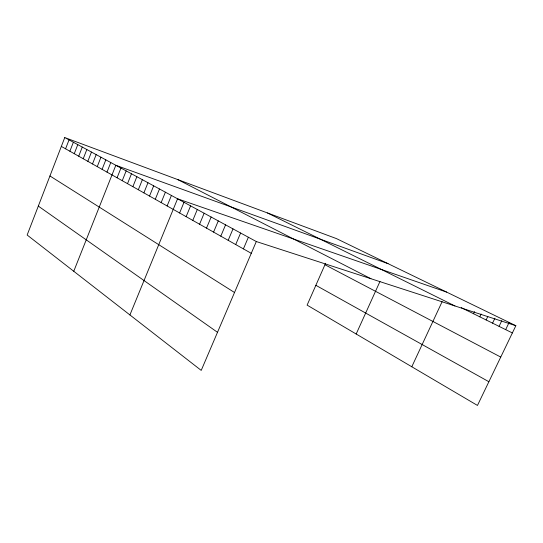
<?xml version="1.0" encoding="UTF-8"?>
<svg xmlns="http://www.w3.org/2000/svg" width="543" height="543" viewBox="0 0 543 543"><rect width="100%" height="100%" fill="white"/><g stroke="black" fill="none" stroke-linecap="round" stroke-linejoin="round"><path stroke-width="0.81" d="M64.76 137.562L27.15 235.024L201.222 370.401L256.303 241.54L64.76 137.562L336.49 238.621L515.85 325.712L477.467 405.438L307.114 305.118L325.583 263.307M65.581 148.809L69.029 139.884M69.884 151.232L73.373 142.239M74.262 153.696L77.785 144.635M78.715 156.201L82.271 147.072M83.235 158.746L86.826 149.542M87.83 161.332L91.462 152.06M92.5 163.959L96.172 154.612M97.251 166.633L100.957 157.212M102.084 169.355L105.831 159.859M106.991 172.117L110.779 162.547M73.76 271.269L115.822 165.282L388.041 263.654M117.071 177.792L120.946 168.065M122.243 180.704L126.159 170.896M127.51 183.663L131.467 173.774M132.865 186.677L136.87 176.706M138.322 189.751L142.368 179.692M143.875 192.874L147.968 182.733M149.529 196.057L153.669 185.828M155.284 199.295L159.479 188.978M161.149 202.6L165.391 192.188M167.129 205.96L171.418 195.46M129.913 314.947L177.561 198.799L446.59 292.086M179.611 212.985L184.009 202.295M186.134 216.657L190.593 205.872M192.785 220.404L197.299 209.51M199.58 224.225L204.154 213.229M206.51 228.128L211.139 217.024M213.582 232.105L218.279 220.899M220.804 236.171L225.562 224.856M228.175 240.325L233.001 228.895M235.71 244.56L240.603 233.015M243.407 248.891L248.368 237.237M356.174 334.006L379.985 281.444M411.798 366.763L442.117 301.684M473.537 313.739L474.528 311.648M479.795 316.834L481.125 314.03M486.134 319.97L487.818 316.44M492.562 323.146L494.931 318.178M499.078 326.37L501.807 320.655M505.676 329.635L509.124 322.447M256.303 241.54L515.85 325.712M461.265 307.664L512.368 332.947M267.489 212.958L454.932 305.96M177.839 179.618L370.93 278.715M324.952 264.74L500.748 357.084M315.87 285.306L488.883 381.729M61.339 146.42L251.273 253.316M49.936 175.966L234.515 292.507M38.315 206.089L217.499 332.309"/></g></svg>
